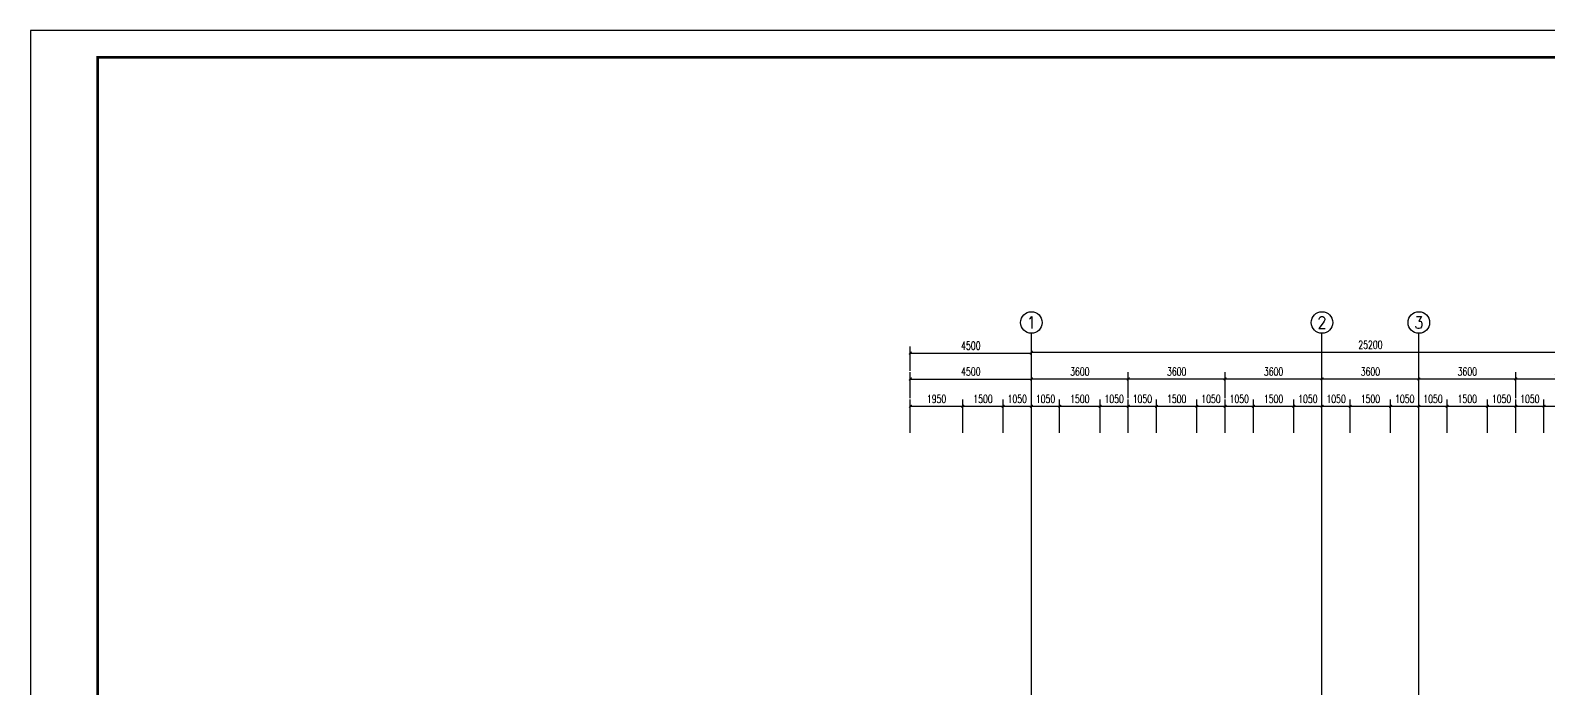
# Model space of a CAD drawing. Extents: x -7327 to 97773, y -14227 to 88173.
# Drawn here: x -7327 to 49100, y 20711 to 45173 of the extents above; entities that cross this region are included whole.
import ezdxf
from ezdxf.enums import TextEntityAlignment as Align

# ---------------------------------------------------------------- set-up
doc = ezdxf.new("R2010")
doc.units = 0
doc.header["$LTSCALE"] = 1000
doc.header["$MEASUREMENT"] = 0
doc.layers.add('AXIS_TEXT', color=7, linetype='Continuous')
doc.layers.add('label', color=7, linetype='Continuous')
doc.styles.add('_TCH_AXIS', font='COMPLEX', dxfattribs={"bigfont": 'GBCBIG'})
doc.styles.add('_TCH_DIM_T3', font='SIMPLEX', dxfattribs={"width": 0.705882, "bigfont": 'GBCBIG'})
doc.styles.add('COMPLEX', font='COMPLEX')
doc.dimstyles.new('_TCH_ARCH&&100', dxfattribs={"dimtxt": 297.5, "dimasz": 100, "dimexe": 250, "dimexo": 300, "dimgap": 126.25, "dimtad": 1, "dimdec": 0, "dimzin": 0, "dimdsep": 46, "dimtxsty": '_TCH_DIM_T3', "dimblk": 'ARCHTICK', "dimcen": 0.09, "dimclrt": 7, "dimazin": 2, "dimtfac": 1, "dimtdec": 0, "dimtix": 1, "dimtmove": 2, "dimatfit": 3, "dimfxl": 1, "dimtolj": 1, "dimtzin": 0, "dimarcsym": 0})

# ---------------------------------------------------------------- blocks, each defined once
blk = doc.blocks.new('_ArchTick')
at = {"color": 0, "linetype": 'ByBlock', "const_width": 0.4}
blk.add_lwpolyline([(-0.5, -0.5), (0.5, 0.5)], dxfattribs=at)
blk = doc.blocks.new('*D108')
at = {"layer": 'Defpoints', "color": 0, "transparency": 16777216}
for p in [(29877, 33181), (25377, 32217), (29877, 32217)]:
    blk.add_point(p, dxfattribs=at)
at = {"layer": 'label', "color": 0, "lineweight": -2, "transparency": 16777216}
for p, q in [((25377, 32517), (25377, 33431)), ((29877, 32517), (29877, 33431)), ((25377, 33181), (29877, 33181))]:
    blk.add_line(p, q, dxfattribs=at)
at = {"layer": 'label', "color": 0, "lineweight": -2, "transparency": 16777216, "xscale": 100, "yscale": 100, "zscale": 100, "rotation": 180}
blk.add_blockref('_ArchTick', (25377, 33181), dxfattribs=at)
at = {"layer": 'label', "color": 0, "lineweight": -2, "transparency": 16777216, "xscale": 100, "yscale": 100, "zscale": 100}
blk.add_blockref('_ArchTick', (29877, 33181), dxfattribs=at)
at = {"layer": 'label', "color": 7, "transparency": 16777216, "insert": (27627, 33456), "char_height": 297.5, "attachment_point": 5, "style": '_TCH_DIM_T3'}
blk.add_mtext('\\A1;4500', dxfattribs=at)
blk = doc.blocks.new('*D109')
at = {"layer": 'Defpoints', "color": 0, "transparency": 16777216}
for p in [(29877, 32217), (25377, 31204), (29877, 31204)]:
    blk.add_point(p, dxfattribs=at)
at = {"layer": 'label', "color": 0, "lineweight": -2, "transparency": 16777216}
for p, q in [((25377, 31504), (25377, 32467)), ((25377, 32217), (29877, 32217)), ((29877, 31504), (29877, 32467))]:
    blk.add_line(p, q, dxfattribs=at)
at = {"layer": 'label', "color": 0, "lineweight": -2, "transparency": 16777216, "xscale": 100, "yscale": 100, "zscale": 100, "rotation": 180}
blk.add_blockref('_ArchTick', (25377, 32217), dxfattribs=at)
at = {"layer": 'label', "color": 0, "lineweight": -2, "transparency": 16777216, "xscale": 100, "yscale": 100, "zscale": 100}
blk.add_blockref('_ArchTick', (29877, 32217), dxfattribs=at)
at = {"layer": 'label', "color": 7, "transparency": 16777216, "insert": (27627, 32492), "char_height": 297.5, "attachment_point": 5, "style": '_TCH_DIM_T3'}
blk.add_mtext('\\A1;4500', dxfattribs=at)
blk = doc.blocks.new('*D111')
at = {"layer": 'Defpoints', "color": 0, "transparency": 16777216}
for p in [(33477, 32219), (29877, 31204), (33477, 31204)]:
    blk.add_point(p, dxfattribs=at)
at = {"layer": 'label', "color": 0, "lineweight": -2, "transparency": 16777216}
for p, q in [((29877, 31504), (29877, 32469)), ((29877, 32219), (33477, 32219)), ((33477, 31504), (33477, 32469))]:
    blk.add_line(p, q, dxfattribs=at)
at = {"layer": 'label', "color": 0, "lineweight": -2, "transparency": 16777216, "xscale": 100, "yscale": 100, "zscale": 100, "rotation": 180}
blk.add_blockref('_ArchTick', (29877, 32219), dxfattribs=at)
at = {"layer": 'label', "color": 0, "lineweight": -2, "transparency": 16777216, "xscale": 100, "yscale": 100, "zscale": 100}
blk.add_blockref('_ArchTick', (33477, 32219), dxfattribs=at)
at = {"layer": 'label', "color": 7, "transparency": 16777216, "insert": (31677, 32494), "char_height": 297.5, "attachment_point": 5, "style": '_TCH_DIM_T3'}
blk.add_mtext('\\A1;3600', dxfattribs=at)
blk = doc.blocks.new('*D112')
at = {"layer": 'Defpoints', "color": 0, "transparency": 16777216}
for p in [(37077, 32219), (33477, 31204), (37077, 31204)]:
    blk.add_point(p, dxfattribs=at)
at = {"layer": 'label', "color": 0, "lineweight": -2, "transparency": 16777216}
for p, q in [((33477, 31504), (33477, 32469)), ((33477, 32219), (37077, 32219)), ((37077, 31504), (37077, 32469))]:
    blk.add_line(p, q, dxfattribs=at)
at = {"layer": 'label', "color": 0, "lineweight": -2, "transparency": 16777216, "xscale": 100, "yscale": 100, "zscale": 100, "rotation": 180}
blk.add_blockref('_ArchTick', (33477, 32219), dxfattribs=at)
at = {"layer": 'label', "color": 0, "lineweight": -2, "transparency": 16777216, "xscale": 100, "yscale": 100, "zscale": 100}
blk.add_blockref('_ArchTick', (37077, 32219), dxfattribs=at)
at = {"layer": 'label', "color": 7, "transparency": 16777216, "insert": (35277, 32494), "char_height": 297.5, "attachment_point": 5, "style": '_TCH_DIM_T3'}
blk.add_mtext('\\A1;3600', dxfattribs=at)
blk = doc.blocks.new('*D113')
at = {"layer": 'Defpoints', "color": 0, "transparency": 16777216}
for p in [(40677, 32219), (37077, 31204), (40677, 31204)]:
    blk.add_point(p, dxfattribs=at)
at = {"layer": 'label', "color": 0, "lineweight": -2, "transparency": 16777216}
for p, q in [((37077, 31504), (37077, 32469)), ((37077, 32219), (40677, 32219)), ((40677, 31504), (40677, 32469))]:
    blk.add_line(p, q, dxfattribs=at)
at = {"layer": 'label', "color": 0, "lineweight": -2, "transparency": 16777216, "xscale": 100, "yscale": 100, "zscale": 100, "rotation": 180}
blk.add_blockref('_ArchTick', (37077, 32219), dxfattribs=at)
at = {"layer": 'label', "color": 0, "lineweight": -2, "transparency": 16777216, "xscale": 100, "yscale": 100, "zscale": 100}
blk.add_blockref('_ArchTick', (40677, 32219), dxfattribs=at)
at = {"layer": 'label', "color": 7, "transparency": 16777216, "insert": (38877, 32494), "char_height": 297.5, "attachment_point": 5, "style": '_TCH_DIM_T3'}
blk.add_mtext('\\A1;3600', dxfattribs=at)
blk = doc.blocks.new('*D114')
at = {"layer": 'Defpoints', "color": 0, "transparency": 16777216}
for p in [(44277, 32219), (40677, 31204), (44277, 31204)]:
    blk.add_point(p, dxfattribs=at)
at = {"layer": 'label', "color": 0, "lineweight": -2, "transparency": 16777216}
for p, q in [((40677, 31504), (40677, 32469)), ((40677, 32219), (44277, 32219)), ((44277, 31504), (44277, 32469))]:
    blk.add_line(p, q, dxfattribs=at)
at = {"layer": 'label', "color": 0, "lineweight": -2, "transparency": 16777216, "xscale": 100, "yscale": 100, "zscale": 100, "rotation": 180}
blk.add_blockref('_ArchTick', (40677, 32219), dxfattribs=at)
at = {"layer": 'label', "color": 0, "lineweight": -2, "transparency": 16777216, "xscale": 100, "yscale": 100, "zscale": 100}
blk.add_blockref('_ArchTick', (44277, 32219), dxfattribs=at)
at = {"layer": 'label', "color": 7, "transparency": 16777216, "insert": (42477, 32494), "char_height": 297.5, "attachment_point": 5, "style": '_TCH_DIM_T3'}
blk.add_mtext('\\A1;3600', dxfattribs=at)
blk = doc.blocks.new('*D115')
at = {"layer": 'Defpoints', "color": 0, "transparency": 16777216}
for p in [(47877, 32219), (44277, 31204), (47877, 31204)]:
    blk.add_point(p, dxfattribs=at)
at = {"layer": 'label', "color": 0, "lineweight": -2, "transparency": 16777216}
for p, q in [((44277, 31504), (44277, 32469)), ((44277, 32219), (47877, 32219)), ((47877, 31504), (47877, 32469))]:
    blk.add_line(p, q, dxfattribs=at)
at = {"layer": 'label', "color": 0, "lineweight": -2, "transparency": 16777216, "xscale": 100, "yscale": 100, "zscale": 100, "rotation": 180}
blk.add_blockref('_ArchTick', (44277, 32219), dxfattribs=at)
at = {"layer": 'label', "color": 0, "lineweight": -2, "transparency": 16777216, "xscale": 100, "yscale": 100, "zscale": 100}
blk.add_blockref('_ArchTick', (47877, 32219), dxfattribs=at)
at = {"layer": 'label', "color": 7, "transparency": 16777216, "insert": (46077, 32494), "char_height": 297.5, "attachment_point": 5, "style": '_TCH_DIM_T3'}
blk.add_mtext('\\A1;3600', dxfattribs=at)
blk = doc.blocks.new('*D116')
at = {"layer": 'Defpoints', "color": 0, "transparency": 16777216}
for p in [(51477, 32219), (47877, 31204), (51477, 31204)]:
    blk.add_point(p, dxfattribs=at)
at = {"layer": 'label', "color": 0, "lineweight": -2, "transparency": 16777216}
for p, q in [((47877, 31504), (47877, 32469)), ((47877, 32219), (51477, 32219)), ((51477, 31504), (51477, 32469))]:
    blk.add_line(p, q, dxfattribs=at)
at = {"layer": 'label', "color": 0, "lineweight": -2, "transparency": 16777216, "xscale": 100, "yscale": 100, "zscale": 100, "rotation": 180}
blk.add_blockref('_ArchTick', (47877, 32219), dxfattribs=at)
at = {"layer": 'label', "color": 0, "lineweight": -2, "transparency": 16777216, "xscale": 100, "yscale": 100, "zscale": 100}
blk.add_blockref('_ArchTick', (51477, 32219), dxfattribs=at)
at = {"layer": 'label', "color": 7, "transparency": 16777216, "insert": (49677, 32494), "char_height": 297.5, "attachment_point": 5, "style": '_TCH_DIM_T3'}
blk.add_mtext('\\A1;3600', dxfattribs=at)
blk = doc.blocks.new('*D119')
at = {"layer": 'Defpoints', "color": 0, "transparency": 16777216}
for p in [(30927, 31204), (29877, 29916), (30927, 29916)]:
    blk.add_point(p, dxfattribs=at)
at = {"layer": 'label', "color": 0, "lineweight": -2, "transparency": 16777216}
for p, q in [((29877, 30216), (29877, 31454)), ((29877, 31204), (30927, 31204)), ((30927, 30216), (30927, 31454))]:
    blk.add_line(p, q, dxfattribs=at)
at = {"layer": 'label', "color": 0, "lineweight": -2, "transparency": 16777216, "xscale": 100, "yscale": 100, "zscale": 100, "rotation": 180}
blk.add_blockref('_ArchTick', (29877, 31204), dxfattribs=at)
at = {"layer": 'label', "color": 0, "lineweight": -2, "transparency": 16777216, "xscale": 100, "yscale": 100, "zscale": 100}
blk.add_blockref('_ArchTick', (30927, 31204), dxfattribs=at)
at = {"layer": 'label', "color": 7, "transparency": 16777216, "insert": (30402, 31479), "char_height": 297.5, "attachment_point": 5, "style": '_TCH_DIM_T3'}
blk.add_mtext('\\A1;1050', dxfattribs=at)
blk = doc.blocks.new('*D120')
at = {"layer": 'Defpoints', "color": 0, "transparency": 16777216}
for p in [(32427, 31204), (30927, 29916), (32427, 29916)]:
    blk.add_point(p, dxfattribs=at)
at = {"layer": 'label', "color": 0, "lineweight": -2, "transparency": 16777216}
for p, q in [((30927, 30216), (30927, 31454)), ((30927, 31204), (32427, 31204)), ((32427, 30216), (32427, 31454))]:
    blk.add_line(p, q, dxfattribs=at)
at = {"layer": 'label', "color": 0, "lineweight": -2, "transparency": 16777216, "xscale": 100, "yscale": 100, "zscale": 100, "rotation": 180}
blk.add_blockref('_ArchTick', (30927, 31204), dxfattribs=at)
at = {"layer": 'label', "color": 0, "lineweight": -2, "transparency": 16777216, "xscale": 100, "yscale": 100, "zscale": 100}
blk.add_blockref('_ArchTick', (32427, 31204), dxfattribs=at)
at = {"layer": 'label', "color": 7, "transparency": 16777216, "insert": (31677, 31479), "char_height": 297.5, "attachment_point": 5, "style": '_TCH_DIM_T3'}
blk.add_mtext('\\A1;1500', dxfattribs=at)
blk = doc.blocks.new('*D121')
at = {"layer": 'Defpoints', "color": 0, "transparency": 16777216}
for p in [(33477, 31204), (32427, 29916), (33477, 29916)]:
    blk.add_point(p, dxfattribs=at)
at = {"layer": 'label', "color": 0, "lineweight": -2, "transparency": 16777216}
for p, q in [((32427, 30216), (32427, 31454)), ((32427, 31204), (33477, 31204)), ((33477, 30216), (33477, 31454))]:
    blk.add_line(p, q, dxfattribs=at)
at = {"layer": 'label', "color": 0, "lineweight": -2, "transparency": 16777216, "xscale": 100, "yscale": 100, "zscale": 100, "rotation": 180}
blk.add_blockref('_ArchTick', (32427, 31204), dxfattribs=at)
at = {"layer": 'label', "color": 0, "lineweight": -2, "transparency": 16777216, "xscale": 100, "yscale": 100, "zscale": 100}
blk.add_blockref('_ArchTick', (33477, 31204), dxfattribs=at)
at = {"layer": 'label', "color": 7, "transparency": 16777216, "insert": (32952, 31479), "char_height": 297.5, "attachment_point": 5, "style": '_TCH_DIM_T3'}
blk.add_mtext('\\A1;1050', dxfattribs=at)
blk = doc.blocks.new('*D122')
at = {"layer": 'Defpoints', "color": 0, "transparency": 16777216}
for p in [(34527, 31204), (33477, 29916), (34527, 29916)]:
    blk.add_point(p, dxfattribs=at)
at = {"layer": 'label', "color": 0, "lineweight": -2, "transparency": 16777216}
for p, q in [((33477, 30216), (33477, 31454)), ((33477, 31204), (34527, 31204)), ((34527, 30216), (34527, 31454))]:
    blk.add_line(p, q, dxfattribs=at)
at = {"layer": 'label', "color": 0, "lineweight": -2, "transparency": 16777216, "xscale": 100, "yscale": 100, "zscale": 100, "rotation": 180}
blk.add_blockref('_ArchTick', (33477, 31204), dxfattribs=at)
at = {"layer": 'label', "color": 0, "lineweight": -2, "transparency": 16777216, "xscale": 100, "yscale": 100, "zscale": 100}
blk.add_blockref('_ArchTick', (34527, 31204), dxfattribs=at)
at = {"layer": 'label', "color": 7, "transparency": 16777216, "insert": (34002, 31479), "char_height": 297.5, "attachment_point": 5, "style": '_TCH_DIM_T3'}
blk.add_mtext('\\A1;1050', dxfattribs=at)
blk = doc.blocks.new('*D123')
at = {"layer": 'Defpoints', "color": 0, "transparency": 16777216}
for p in [(36027, 31204), (34527, 29916), (36027, 29916)]:
    blk.add_point(p, dxfattribs=at)
at = {"layer": 'label', "color": 0, "lineweight": -2, "transparency": 16777216}
for p, q in [((34527, 30216), (34527, 31454)), ((34527, 31204), (36027, 31204)), ((36027, 30216), (36027, 31454))]:
    blk.add_line(p, q, dxfattribs=at)
at = {"layer": 'label', "color": 0, "lineweight": -2, "transparency": 16777216, "xscale": 100, "yscale": 100, "zscale": 100, "rotation": 180}
blk.add_blockref('_ArchTick', (34527, 31204), dxfattribs=at)
at = {"layer": 'label', "color": 0, "lineweight": -2, "transparency": 16777216, "xscale": 100, "yscale": 100, "zscale": 100}
blk.add_blockref('_ArchTick', (36027, 31204), dxfattribs=at)
at = {"layer": 'label', "color": 7, "transparency": 16777216, "insert": (35277, 31479), "char_height": 297.5, "attachment_point": 5, "style": '_TCH_DIM_T3'}
blk.add_mtext('\\A1;1500', dxfattribs=at)
blk = doc.blocks.new('*D124')
at = {"layer": 'Defpoints', "color": 0, "transparency": 16777216}
for p in [(37077, 31204), (36027, 29916), (37077, 29916)]:
    blk.add_point(p, dxfattribs=at)
at = {"layer": 'label', "color": 0, "lineweight": -2, "transparency": 16777216}
for p, q in [((36027, 30216), (36027, 31454)), ((36027, 31204), (37077, 31204)), ((37077, 30216), (37077, 31454))]:
    blk.add_line(p, q, dxfattribs=at)
at = {"layer": 'label', "color": 0, "lineweight": -2, "transparency": 16777216, "xscale": 100, "yscale": 100, "zscale": 100, "rotation": 180}
blk.add_blockref('_ArchTick', (36027, 31204), dxfattribs=at)
at = {"layer": 'label', "color": 0, "lineweight": -2, "transparency": 16777216, "xscale": 100, "yscale": 100, "zscale": 100}
blk.add_blockref('_ArchTick', (37077, 31204), dxfattribs=at)
at = {"layer": 'label', "color": 7, "transparency": 16777216, "insert": (36552, 31479), "char_height": 297.5, "attachment_point": 5, "style": '_TCH_DIM_T3'}
blk.add_mtext('\\A1;1050', dxfattribs=at)
blk = doc.blocks.new('*D125')
at = {"layer": 'Defpoints', "color": 0, "transparency": 16777216}
for p in [(38127, 31204), (37077, 29916), (38127, 29916)]:
    blk.add_point(p, dxfattribs=at)
at = {"layer": 'label', "color": 0, "lineweight": -2, "transparency": 16777216}
for p, q in [((37077, 30216), (37077, 31454)), ((37077, 31204), (38127, 31204)), ((38127, 30216), (38127, 31454))]:
    blk.add_line(p, q, dxfattribs=at)
at = {"layer": 'label', "color": 0, "lineweight": -2, "transparency": 16777216, "xscale": 100, "yscale": 100, "zscale": 100, "rotation": 180}
blk.add_blockref('_ArchTick', (37077, 31204), dxfattribs=at)
at = {"layer": 'label', "color": 0, "lineweight": -2, "transparency": 16777216, "xscale": 100, "yscale": 100, "zscale": 100}
blk.add_blockref('_ArchTick', (38127, 31204), dxfattribs=at)
at = {"layer": 'label', "color": 7, "transparency": 16777216, "insert": (37602, 31479), "char_height": 297.5, "attachment_point": 5, "style": '_TCH_DIM_T3'}
blk.add_mtext('\\A1;1050', dxfattribs=at)
blk = doc.blocks.new('*D126')
at = {"layer": 'Defpoints', "color": 0, "transparency": 16777216}
for p in [(39627, 31204), (38127, 29916), (39627, 29916)]:
    blk.add_point(p, dxfattribs=at)
at = {"layer": 'label', "color": 0, "lineweight": -2, "transparency": 16777216}
for p, q in [((38127, 30216), (38127, 31454)), ((38127, 31204), (39627, 31204)), ((39627, 30216), (39627, 31454))]:
    blk.add_line(p, q, dxfattribs=at)
at = {"layer": 'label', "color": 0, "lineweight": -2, "transparency": 16777216, "xscale": 100, "yscale": 100, "zscale": 100, "rotation": 180}
blk.add_blockref('_ArchTick', (38127, 31204), dxfattribs=at)
at = {"layer": 'label', "color": 0, "lineweight": -2, "transparency": 16777216, "xscale": 100, "yscale": 100, "zscale": 100}
blk.add_blockref('_ArchTick', (39627, 31204), dxfattribs=at)
at = {"layer": 'label', "color": 7, "transparency": 16777216, "insert": (38877, 31479), "char_height": 297.5, "attachment_point": 5, "style": '_TCH_DIM_T3'}
blk.add_mtext('\\A1;1500', dxfattribs=at)
blk = doc.blocks.new('*D127')
at = {"layer": 'Defpoints', "color": 0, "transparency": 16777216}
for p in [(40677, 31204), (39627, 29916), (40677, 29916)]:
    blk.add_point(p, dxfattribs=at)
at = {"layer": 'label', "color": 0, "lineweight": -2, "transparency": 16777216}
for p, q in [((39627, 30216), (39627, 31454)), ((39627, 31204), (40677, 31204)), ((40677, 30216), (40677, 31454))]:
    blk.add_line(p, q, dxfattribs=at)
at = {"layer": 'label', "color": 0, "lineweight": -2, "transparency": 16777216, "xscale": 100, "yscale": 100, "zscale": 100, "rotation": 180}
blk.add_blockref('_ArchTick', (39627, 31204), dxfattribs=at)
at = {"layer": 'label', "color": 0, "lineweight": -2, "transparency": 16777216, "xscale": 100, "yscale": 100, "zscale": 100}
blk.add_blockref('_ArchTick', (40677, 31204), dxfattribs=at)
at = {"layer": 'label', "color": 7, "transparency": 16777216, "insert": (40152, 31479), "char_height": 297.5, "attachment_point": 5, "style": '_TCH_DIM_T3'}
blk.add_mtext('\\A1;1050', dxfattribs=at)
blk = doc.blocks.new('*D128')
at = {"layer": 'Defpoints', "color": 0, "transparency": 16777216}
for p in [(41727, 31204), (40677, 29916), (41727, 29916)]:
    blk.add_point(p, dxfattribs=at)
at = {"layer": 'label', "color": 0, "lineweight": -2, "transparency": 16777216}
for p, q in [((40677, 30216), (40677, 31454)), ((40677, 31204), (41727, 31204)), ((41727, 30216), (41727, 31454))]:
    blk.add_line(p, q, dxfattribs=at)
at = {"layer": 'label', "color": 0, "lineweight": -2, "transparency": 16777216, "xscale": 100, "yscale": 100, "zscale": 100, "rotation": 180}
blk.add_blockref('_ArchTick', (40677, 31204), dxfattribs=at)
at = {"layer": 'label', "color": 0, "lineweight": -2, "transparency": 16777216, "xscale": 100, "yscale": 100, "zscale": 100}
blk.add_blockref('_ArchTick', (41727, 31204), dxfattribs=at)
at = {"layer": 'label', "color": 7, "transparency": 16777216, "insert": (41202, 31479), "char_height": 297.5, "attachment_point": 5, "style": '_TCH_DIM_T3'}
blk.add_mtext('\\A1;1050', dxfattribs=at)
blk = doc.blocks.new('*D129')
at = {"layer": 'Defpoints', "color": 0, "transparency": 16777216}
for p in [(43227, 31204), (41727, 29916), (43227, 29916)]:
    blk.add_point(p, dxfattribs=at)
at = {"layer": 'label', "color": 0, "lineweight": -2, "transparency": 16777216}
for p, q in [((41727, 30216), (41727, 31454)), ((41727, 31204), (43227, 31204)), ((43227, 30216), (43227, 31454))]:
    blk.add_line(p, q, dxfattribs=at)
at = {"layer": 'label', "color": 0, "lineweight": -2, "transparency": 16777216, "xscale": 100, "yscale": 100, "zscale": 100, "rotation": 180}
blk.add_blockref('_ArchTick', (41727, 31204), dxfattribs=at)
at = {"layer": 'label', "color": 0, "lineweight": -2, "transparency": 16777216, "xscale": 100, "yscale": 100, "zscale": 100}
blk.add_blockref('_ArchTick', (43227, 31204), dxfattribs=at)
at = {"layer": 'label', "color": 7, "transparency": 16777216, "insert": (42477, 31479), "char_height": 297.5, "attachment_point": 5, "style": '_TCH_DIM_T3'}
blk.add_mtext('\\A1;1500', dxfattribs=at)
blk = doc.blocks.new('*D130')
at = {"layer": 'Defpoints', "color": 0, "transparency": 16777216}
for p in [(44277, 31204), (43227, 29916), (44277, 29916)]:
    blk.add_point(p, dxfattribs=at)
at = {"layer": 'label', "color": 0, "lineweight": -2, "transparency": 16777216}
for p, q in [((43227, 30216), (43227, 31454)), ((43227, 31204), (44277, 31204)), ((44277, 30216), (44277, 31454))]:
    blk.add_line(p, q, dxfattribs=at)
at = {"layer": 'label', "color": 0, "lineweight": -2, "transparency": 16777216, "xscale": 100, "yscale": 100, "zscale": 100, "rotation": 180}
blk.add_blockref('_ArchTick', (43227, 31204), dxfattribs=at)
at = {"layer": 'label', "color": 0, "lineweight": -2, "transparency": 16777216, "xscale": 100, "yscale": 100, "zscale": 100}
blk.add_blockref('_ArchTick', (44277, 31204), dxfattribs=at)
at = {"layer": 'label', "color": 7, "transparency": 16777216, "insert": (43752, 31479), "char_height": 297.5, "attachment_point": 5, "style": '_TCH_DIM_T3'}
blk.add_mtext('\\A1;1050', dxfattribs=at)
blk = doc.blocks.new('*D131')
at = {"layer": 'Defpoints', "color": 0, "transparency": 16777216}
for p in [(45327, 31204), (44277, 29916), (45327, 29916)]:
    blk.add_point(p, dxfattribs=at)
at = {"layer": 'label', "color": 0, "lineweight": -2, "transparency": 16777216}
for p, q in [((44277, 30216), (44277, 31454)), ((44277, 31204), (45327, 31204)), ((45327, 30216), (45327, 31454))]:
    blk.add_line(p, q, dxfattribs=at)
at = {"layer": 'label', "color": 0, "lineweight": -2, "transparency": 16777216, "xscale": 100, "yscale": 100, "zscale": 100, "rotation": 180}
blk.add_blockref('_ArchTick', (44277, 31204), dxfattribs=at)
at = {"layer": 'label', "color": 0, "lineweight": -2, "transparency": 16777216, "xscale": 100, "yscale": 100, "zscale": 100}
blk.add_blockref('_ArchTick', (45327, 31204), dxfattribs=at)
at = {"layer": 'label', "color": 7, "transparency": 16777216, "insert": (44802, 31479), "char_height": 297.5, "attachment_point": 5, "style": '_TCH_DIM_T3'}
blk.add_mtext('\\A1;1050', dxfattribs=at)
blk = doc.blocks.new('*D132')
at = {"layer": 'Defpoints', "color": 0, "transparency": 16777216}
for p in [(46827, 31204), (45327, 29916), (46827, 29916)]:
    blk.add_point(p, dxfattribs=at)
at = {"layer": 'label', "color": 0, "lineweight": -2, "transparency": 16777216}
for p, q in [((45327, 30216), (45327, 31454)), ((45327, 31204), (46827, 31204)), ((46827, 30216), (46827, 31454))]:
    blk.add_line(p, q, dxfattribs=at)
at = {"layer": 'label', "color": 0, "lineweight": -2, "transparency": 16777216, "xscale": 100, "yscale": 100, "zscale": 100, "rotation": 180}
blk.add_blockref('_ArchTick', (45327, 31204), dxfattribs=at)
at = {"layer": 'label', "color": 0, "lineweight": -2, "transparency": 16777216, "xscale": 100, "yscale": 100, "zscale": 100}
blk.add_blockref('_ArchTick', (46827, 31204), dxfattribs=at)
at = {"layer": 'label', "color": 7, "transparency": 16777216, "insert": (46077, 31479), "char_height": 297.5, "attachment_point": 5, "style": '_TCH_DIM_T3'}
blk.add_mtext('\\A1;1500', dxfattribs=at)
blk = doc.blocks.new('*D133')
at = {"layer": 'Defpoints', "color": 0, "transparency": 16777216}
for p in [(47877, 31204), (46827, 29916), (47877, 29916)]:
    blk.add_point(p, dxfattribs=at)
at = {"layer": 'label', "color": 0, "lineweight": -2, "transparency": 16777216}
for p, q in [((46827, 30216), (46827, 31454)), ((46827, 31204), (47877, 31204)), ((47877, 30216), (47877, 31454))]:
    blk.add_line(p, q, dxfattribs=at)
at = {"layer": 'label', "color": 0, "lineweight": -2, "transparency": 16777216, "xscale": 100, "yscale": 100, "zscale": 100, "rotation": 180}
blk.add_blockref('_ArchTick', (46827, 31204), dxfattribs=at)
at = {"layer": 'label', "color": 0, "lineweight": -2, "transparency": 16777216, "xscale": 100, "yscale": 100, "zscale": 100}
blk.add_blockref('_ArchTick', (47877, 31204), dxfattribs=at)
at = {"layer": 'label', "color": 7, "transparency": 16777216, "insert": (47352, 31479), "char_height": 297.5, "attachment_point": 5, "style": '_TCH_DIM_T3'}
blk.add_mtext('\\A1;1050', dxfattribs=at)
blk = doc.blocks.new('*D134')
at = {"layer": 'Defpoints', "color": 0, "transparency": 16777216}
for p in [(48927, 31204), (47877, 29916), (48927, 29916)]:
    blk.add_point(p, dxfattribs=at)
at = {"layer": 'label', "color": 0, "lineweight": -2, "transparency": 16777216}
for p, q in [((47877, 30216), (47877, 31454)), ((47877, 31204), (48927, 31204)), ((48927, 30216), (48927, 31454))]:
    blk.add_line(p, q, dxfattribs=at)
at = {"layer": 'label', "color": 0, "lineweight": -2, "transparency": 16777216, "xscale": 100, "yscale": 100, "zscale": 100, "rotation": 180}
blk.add_blockref('_ArchTick', (47877, 31204), dxfattribs=at)
at = {"layer": 'label', "color": 0, "lineweight": -2, "transparency": 16777216, "xscale": 100, "yscale": 100, "zscale": 100}
blk.add_blockref('_ArchTick', (48927, 31204), dxfattribs=at)
at = {"layer": 'label', "color": 7, "transparency": 16777216, "insert": (48402, 31479), "char_height": 297.5, "attachment_point": 5, "style": '_TCH_DIM_T3'}
blk.add_mtext('\\A1;1050', dxfattribs=at)
blk = doc.blocks.new('*D135')
at = {"layer": 'Defpoints', "color": 0, "transparency": 16777216}
for p in [(50427, 31204), (48927, 29916), (50427, 29916)]:
    blk.add_point(p, dxfattribs=at)
at = {"layer": 'label', "color": 0, "lineweight": -2, "transparency": 16777216}
for p, q in [((48927, 30216), (48927, 31454)), ((48927, 31204), (50427, 31204)), ((50427, 30216), (50427, 31454))]:
    blk.add_line(p, q, dxfattribs=at)
at = {"layer": 'label', "color": 0, "lineweight": -2, "transparency": 16777216, "xscale": 100, "yscale": 100, "zscale": 100, "rotation": 180}
blk.add_blockref('_ArchTick', (48927, 31204), dxfattribs=at)
at = {"layer": 'label', "color": 0, "lineweight": -2, "transparency": 16777216, "xscale": 100, "yscale": 100, "zscale": 100}
blk.add_blockref('_ArchTick', (50427, 31204), dxfattribs=at)
at = {"layer": 'label', "color": 7, "transparency": 16777216, "insert": (49677, 31479), "char_height": 297.5, "attachment_point": 5, "style": '_TCH_DIM_T3'}
blk.add_mtext('\\A1;1500', dxfattribs=at)
blk = doc.blocks.new('*D143')
at = {"layer": 'Defpoints', "color": 0, "transparency": 16777216}
for p in [(29877, 31204), (28827, 29916), (29877, 29916)]:
    blk.add_point(p, dxfattribs=at)
at = {"layer": 'label', "color": 0, "lineweight": -2, "transparency": 16777216}
for p, q in [((28827, 30216), (28827, 31454)), ((28827, 31204), (29877, 31204)), ((29877, 30216), (29877, 31454))]:
    blk.add_line(p, q, dxfattribs=at)
at = {"layer": 'label', "color": 0, "lineweight": -2, "transparency": 16777216, "xscale": 100, "yscale": 100, "zscale": 100, "rotation": 180}
blk.add_blockref('_ArchTick', (28827, 31204), dxfattribs=at)
at = {"layer": 'label', "color": 0, "lineweight": -2, "transparency": 16777216, "xscale": 100, "yscale": 100, "zscale": 100}
blk.add_blockref('_ArchTick', (29877, 31204), dxfattribs=at)
at = {"layer": 'label', "color": 7, "transparency": 16777216, "insert": (29352, 31479), "char_height": 297.5, "attachment_point": 5, "style": '_TCH_DIM_T3'}
blk.add_mtext('\\A1;1050', dxfattribs=at)
blk = doc.blocks.new('*D144')
at = {"layer": 'Defpoints', "color": 0, "transparency": 16777216}
for p in [(28827, 31204), (27327, 29916), (28827, 29916)]:
    blk.add_point(p, dxfattribs=at)
at = {"layer": 'label', "color": 0, "lineweight": -2, "transparency": 16777216}
for p, q in [((27327, 30216), (27327, 31454)), ((27327, 31204), (28827, 31204)), ((28827, 30216), (28827, 31454))]:
    blk.add_line(p, q, dxfattribs=at)
at = {"layer": 'label', "color": 0, "lineweight": -2, "transparency": 16777216, "xscale": 100, "yscale": 100, "zscale": 100, "rotation": 180}
blk.add_blockref('_ArchTick', (27327, 31204), dxfattribs=at)
at = {"layer": 'label', "color": 0, "lineweight": -2, "transparency": 16777216, "xscale": 100, "yscale": 100, "zscale": 100}
blk.add_blockref('_ArchTick', (28827, 31204), dxfattribs=at)
at = {"layer": 'label', "color": 7, "transparency": 16777216, "insert": (28077, 31479), "char_height": 297.5, "attachment_point": 5, "style": '_TCH_DIM_T3'}
blk.add_mtext('\\A1;1500', dxfattribs=at)
blk = doc.blocks.new('*D145')
at = {"layer": 'Defpoints', "color": 0, "transparency": 16777216}
for p in [(27327, 31204), (25377, 29916), (27327, 29916)]:
    blk.add_point(p, dxfattribs=at)
at = {"layer": 'label', "color": 0, "lineweight": -2, "transparency": 16777216}
for p, q in [((25377, 30216), (25377, 31454)), ((25377, 31204), (27327, 31204)), ((27327, 30216), (27327, 31454))]:
    blk.add_line(p, q, dxfattribs=at)
at = {"layer": 'label', "color": 0, "lineweight": -2, "transparency": 16777216, "xscale": 100, "yscale": 100, "zscale": 100, "rotation": 180}
blk.add_blockref('_ArchTick', (25377, 31204), dxfattribs=at)
at = {"layer": 'label', "color": 0, "lineweight": -2, "transparency": 16777216, "xscale": 100, "yscale": 100, "zscale": 100}
blk.add_blockref('_ArchTick', (27327, 31204), dxfattribs=at)
at = {"layer": 'label', "color": 7, "transparency": 16777216, "insert": (26352, 31479), "char_height": 297.5, "attachment_point": 5, "style": '_TCH_DIM_T3'}
blk.add_mtext('\\A1;1950', dxfattribs=at)
blk = doc.blocks.new('*D146')
at = {"layer": 'Defpoints', "color": 0, "transparency": 16777216}
for p in [(55077, 33216), (29877, 29916), (55077, 29916)]:
    blk.add_point(p, dxfattribs=at)
at = {"layer": 'label', "color": 0, "lineweight": -2, "transparency": 16777216}
for p, q in [((29877, 30216), (29877, 33466)), ((55077, 30216), (55077, 33466)), ((29877, 33216), (55077, 33216))]:
    blk.add_line(p, q, dxfattribs=at)
at = {"layer": 'label', "color": 0, "lineweight": -2, "transparency": 16777216, "xscale": 100, "yscale": 100, "zscale": 100, "rotation": 180}
blk.add_blockref('_ArchTick', (29877, 33216), dxfattribs=at)
at = {"layer": 'label', "color": 0, "lineweight": -2, "transparency": 16777216, "xscale": 100, "yscale": 100, "zscale": 100}
blk.add_blockref('_ArchTick', (55077, 33216), dxfattribs=at)
at = {"layer": 'label', "color": 7, "transparency": 16777216, "insert": (42477, 33491), "char_height": 297.5, "attachment_point": 5, "style": '_TCH_DIM_T3'}
blk.add_mtext('\\A1;25200', dxfattribs=at)
blk = doc.blocks.new('_AXISO')
blk.add_circle((0, 0), 0.5)
at = {"layer": 'AXIS_TEXT', "style": 'COMPLEX', "width": 1.041667}
blk.add_attdef('A', text='', height=0.56, dxfattribs=at).set_placement((-0.25, -0.28), (0.25, -0.28), align=Align.FIT)

msp = doc.modelspace()

# ---------------------------------------------------------------- linework, layer by layer
at = {"color": 4}
msp.add_lwpolyline([(-7327.5, -14226.9), (97772.5, -14226.9), (97772.5, 45173.1), (-7327.5, 45173.1)], close=True, dxfattribs=at)
at = {"color": 4, "const_width": 100}
msp.add_lwpolyline([(-4827.5, -13226.9), (96772.5, -13226.9), (96772.5, 44173.1), (-4827.5, 44173.1)], close=True, dxfattribs=at)
at = {"layer": 'label'}
for p, q in [((29876.9, 29916.5), (29876.9, 33916.5)), ((40676.9, 29916.5), (40676.9, 33916.5)), ((44276.9, 29916.5), (44276.9, 33916.5)), ((29876.9, 2916.5), (29876.9, 29916.5)), ((40676.9, 2916.5), (40676.9, 29916.5)), ((44276.9, 2916.5), (44276.9, 29916.5))]:
    msp.add_line(p, q, dxfattribs=at)

# ---------------------------------------------------------------- block references
ref = msp.add_blockref('_AXISO', (29876.9, 34316.5), dxfattribs=dict(at, xscale=800, yscale=800, zscale=800))
ref.add_attrib('A', '1', dxfattribs={"height": 450.2, "style": '_TCH_AXIS', "width": 1.726397}).set_placement((29710.3, 34091.4), (30043.4, 34091.4), align=Align.FIT)
ref = msp.add_blockref('_AXISO', (40676.9, 34316.5), dxfattribs=dict(at, xscale=800, yscale=800, zscale=800))
ref.add_attrib('A', '2', dxfattribs={"height": 450.2, "style": '_TCH_AXIS', "width": 1.109827}).set_placement((40510.3, 34091.4), (40843.4, 34091.4), align=Align.FIT)
ref = msp.add_blockref('_AXISO', (44276.9, 34316.5), dxfattribs=dict(at, xscale=800, yscale=800, zscale=800))
ref.add_attrib('A', '3', dxfattribs={"height": 452, "style": '_TCH_AXIS', "width": 1.097143}).set_placement((44111.6, 34090.5), (44442.2, 34090.5), align=Align.FIT)

# ---------------------------------------------------------------- dimensions: what is measured, and where the dimension line sits
for p1, p2, distance, picture, middle in [((25376.9, 32217.4), (29876.9, 32217.4), 963.6, '*D108', (27626.9, 33456)), ((29876.9, 29916.5), (55076.9, 29916.5), 3300, '*D146', (42476.9, 33491.5)), ((25376.9, 31204.3), (29876.9, 31204.3), 1013.1, '*D109', (27626.9, 32492.4)), ((29876.9, 31204.3), (33476.9, 31204.3), 1014.5, '*D111', (31676.9, 32493.9)), ((33476.9, 31204.3), (37076.9, 31204.3), 1014.5, '*D112', (35276.9, 32493.9)), ((37076.9, 31204.3), (40676.9, 31204.3), 1014.5, '*D113', (38876.9, 32493.9)), ((40676.9, 31204.3), (44276.9, 31204.3), 1014.5, '*D114', (42476.9, 32493.9)), ((44276.9, 31204.3), (47876.9, 31204.3), 1014.5, '*D115', (46076.9, 32493.9)), ((47876.9, 31204.3), (51476.9, 31204.3), 1014.5, '*D116', (49676.9, 32493.9)), ((25376.9, 29916.5), (27326.9, 29916.5), 1287.9, '*D145', (26351.9, 31479.3)), ((27326.9, 29916.5), (28826.9, 29916.5), 1287.9, '*D144', (28076.9, 31479.3)), ((28826.9, 29916.5), (29876.9, 29916.5), 1287.9, '*D143', (29351.9, 31479.3)), ((29876.9, 29916.5), (30926.9, 29916.5), 1287.9, '*D119', (30401.9, 31479.3)), ((30926.9, 29916.5), (32426.9, 29916.5), 1287.9, '*D120', (31676.9, 31479.3)), ((32426.9, 29916.5), (33476.9, 29916.5), 1287.9, '*D121', (32951.9, 31479.3)), ((33476.9, 29916.5), (34526.9, 29916.5), 1287.9, '*D122', (34001.9, 31479.3)), ((34526.9, 29916.5), (36026.9, 29916.5), 1287.9, '*D123', (35276.9, 31479.3)), ((36026.9, 29916.5), (37076.9, 29916.5), 1287.9, '*D124', (36551.9, 31479.3)), ((37076.9, 29916.5), (38126.9, 29916.5), 1287.9, '*D125', (37601.9, 31479.3)), ((38126.9, 29916.5), (39626.9, 29916.5), 1287.9, '*D126', (38876.9, 31479.3)), ((39626.9, 29916.5), (40676.9, 29916.5), 1287.9, '*D127', (40151.9, 31479.3)), ((40676.9, 29916.5), (41726.9, 29916.5), 1287.9, '*D128', (41201.9, 31479.3)), ((41726.9, 29916.5), (43226.9, 29916.5), 1287.9, '*D129', (42476.9, 31479.3)), ((43226.9, 29916.5), (44276.9, 29916.5), 1287.9, '*D130', (43751.9, 31479.3)), ((44276.9, 29916.5), (45326.9, 29916.5), 1287.9, '*D131', (44801.9, 31479.3)), ((45326.9, 29916.5), (46826.9, 29916.5), 1287.9, '*D132', (46076.9, 31479.3)), ((46826.9, 29916.5), (47876.9, 29916.5), 1287.9, '*D133', (47351.9, 31479.3)), ((47876.9, 29916.5), (48926.9, 29916.5), 1287.9, '*D134', (48401.9, 31479.3)), ((48926.9, 29916.5), (50426.9, 29916.5), 1287.9, '*D135', (49676.9, 31479.3))]:
    dim = msp.add_aligned_dim(p1=p1, p2=p2, distance=distance, dimstyle='_TCH_ARCH&&100', dxfattribs=at)
    dim.commit()
    dim.dimension.update_dxf_attribs({"geometry": picture, "text_midpoint": middle})

doc.saveas('drawing.dxf')
